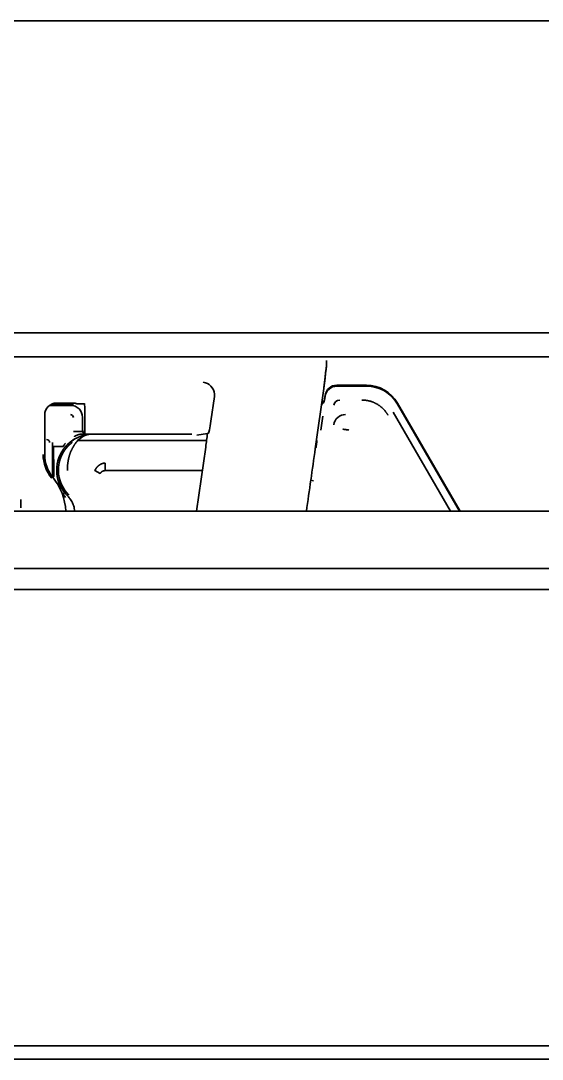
# Model space of a CAD drawing. Header units: inches. Extents: x 786 to 5755, y -850 to 3635.
# Drawn here: x 3640.2 to 3683.6, y 3464.8 to 3551.3 of the extents above; entities that cross this region are included whole.
import ezdxf

# ---------------------------------------------------------------- set-up
doc = ezdxf.new("R2010")
doc.units = ezdxf.units.IN
doc.layers.add('1', color=7, linetype='Continuous', true_color=0xffffff)
doc.layers.add('4', color=7, linetype='Continuous', true_color=0xffffff)

msp = doc.modelspace()

# ---------------------------------------------------------------- linework, layer by layer
at = {"layer": '1', "color": 7, "linetype": 'Continuous', "lineweight": 35}
for p, q in [((3593.788, 3551.317), (4057.692, 3551.317)), ((4053.46, 3525.317), (3598.02, 3525.317)), ((3595.608, 3523.317), (4055.871, 3523.317)), ((3664.749, 3515.672), (3665.453, 3520.679)), ((3669.009, 3520.965), (3666.554, 3520.965)), ((3669.009, 3520.884), (3666.554, 3520.884)), ((3643.24, 3519.478), (3644.265, 3519.478)), ((3644.765, 3519.47), (3644.898, 3519.425)), ((3656.356, 3520.015), (3656.067, 3517.958)), ((3665.52, 3519.795), (3665.564, 3520.104)), ((3665.52, 3519.714), (3665.564, 3520.023)), ((3676.804, 3510.462), (3671.605, 3519.466)), ((3642.647, 3519.284), (3644.39, 3519.284)), ((3642.777, 3519.365), (3644.39, 3519.365)), ((3645.398, 3519.417), (3645.547, 3519.417)), ((3676.757, 3510.461), (3671.605, 3519.385)), ((3642.24, 3518.478), (3642.24, 3515.189)), ((3645.39, 3518.284), (3645.39, 3517.133)), ((3645.59, 3518.434), (3645.59, 3516.889)), ((3665.385, 3518.376), (3665.221, 3517.21)), ((3654.468, 3516.884), (3645.64, 3516.884)), ((3654.898, 3516.801), (3655.78, 3516.943)), ((3655.874, 3516.958), (3655.78, 3516.943)), ((3642.898, 3516.192), (3642.898, 3513.314)), ((3644.981, 3516.348), (3655.706, 3516.348)), ((3664.844, 3516.348), (3664.883, 3516.348)), ((3655.633, 3515.81), (3654.881, 3510.461)), ((3664.749, 3515.672), (3664.749, 3515.672)), ((3456.24, 3465.951), (4195.24, 3465.951)), ((4189.24, 3464.823), (3461.74, 3464.823))]:
    msp.add_line(p, q, dxfattribs=at)
for centre, radius, start, end in [((3646.24, 3513.884), 3, 118.34666, 138.94064), ((3645.24, 3515.189), 3.127, 180, 219.26803), ((3645.24, 3515.189), 3, 180, 219.26803), ((3646.24, 3513.884), 3, 138.94064, 221.05936), ((3639.24, 3510.284), 4.75, 2.14347, 39.26803), ((3646.24, 3513.884), 3, 221.05936, 225.57336)]:
    msp.add_arc(centre, radius, start, end, dxfattribs=at)
for centre, major_axis, ratio, start_param, end_param in [((3665.373, 3520.76), (-0.317, -2.25), 0.03458, 1.575662, 3.146458), ((3665.373, 3520.679), (-0.317, -2.25), 0.03458, 1.575662, 3.146458), ((3655.424, 3520.204), (0.353, -0.945), 0.923303, 1.238396, 2.756833), ((3666.554, 3519.964), (0.342, -0.94), 0.99931, 2.792529, 4.223191), ((3666.554, 3519.883), (0.342, -0.94), 0.99931, 2.792529, 4.223191), ((3669.007, 3517.963), (1.501, 2.6), 0.999188, 5.759938, 6.806432), ((3669.007, 3517.882), (1.501, 2.6), 0.999188, 5.759938, 6.806432), ((3643.24, 3518.478), (0.447, -0.895), 0.99981, 2.678052, 4.248696), ((3644.265, 3519.469), (0.5, 0), 0.017455, 0.05236, 1.570796), ((3645.537, 3518.434), (0, -1), 0.052408, 1.570796, 3.124139), ((3655.364, 3520.151), (0.757, 0.658), 0.996825, 5.429549, 5.618385), ((3665.025, 3519.784), (0.171, -0.47), 0.99931, 0.151377, 1.081598), ((3665.025, 3519.865), (0.171, -0.47), 0.99931, 0.179856, 1.081598), ((3644.389, 3518.283), (0.708, 0.708), 0.998783, 5.498396, 7.067974), ((3645.398, 3519.426), (0.5, 0), 0.017455, 3.193953, 4.712389), ((3656.014, 3517.958), (-0.141, -1), 0.051895, 0.01604, 1.57811), ((3645.64, 3517.215), (0.177, 0.177), 0.998783, 2.356803, 3.725721), ((3645.64, 3517.134), (0.177, 0.177), 0.998783, 2.356803, 3.926382), ((3655.474, 3515.81), (-0.423, -3), 0.051895, 1.57811, 1.965445), ((3661.249, 3515.672), (-13.966, -99.249), 0.03458, 1.523136, 1.575662)]:
    msp.add_ellipse(centre, major_axis=major_axis, ratio=ratio, start_param=start_param, end_param=end_param, dxfattribs=at)
for points, knots in [([(3645.767, 3516.852), (3645.791, 3516.855), (3645.814, 3516.859), (3645.861, 3516.863), (3645.885, 3516.865), (3645.909, 3516.865)], [0, 0, 0, 0, 0.5, 0.5, 1, 1, 1, 1]), ([(3645.621, 3516.824), (3645.612, 3516.822), (3645.604, 3516.82), (3645.587, 3516.816), (3645.58, 3516.814), (3645.557, 3516.809), (3645.542, 3516.805), (3645.513, 3516.798), (3645.499, 3516.794), (3645.47, 3516.786), (3645.456, 3516.782), (3645.412, 3516.77), (3645.382, 3516.761), (3645.336, 3516.746), (3645.32, 3516.741), (3645.288, 3516.73), (3645.271, 3516.725), (3645.221, 3516.707), (3645.17, 3516.688), (3645.116, 3516.666), (3645.079, 3516.651), (3645.061, 3516.643), (3645.004, 3516.618), (3644.967, 3516.601), (3644.891, 3516.564), (3644.853, 3516.544), (3644.815, 3516.524)], [0, 0, 0, 0, 0.03125, 0.03125, 0.0625, 0.0625, 0.125, 0.125, 0.1875, 0.1875, 0.25, 0.25, 0.375, 0.375, 0.4375, 0.4375, 0.5, 0.5, 0.625, 0.6875, 0.6875, 0.75, 0.75, 0.875, 0.875, 1, 1, 1, 1]), ([(3642.988, 3513.428), (3642.989, 3513.489), (3642.989, 3513.55), (3642.99, 3513.693), (3642.99, 3513.776), (3642.99, 3513.901), (3642.99, 3513.942), (3642.99, 3514.006), (3642.99, 3514.027), (3642.99, 3514.069), (3642.99, 3514.09), (3642.989, 3514.196), (3642.989, 3514.279), (3642.988, 3514.445), (3642.987, 3514.527), (3642.985, 3514.691), (3642.985, 3514.773), (3642.983, 3514.937), (3642.982, 3515.019), (3642.981, 3515.184), (3642.981, 3515.267), (3642.98, 3515.433), (3642.979, 3515.516), (3642.979, 3515.684), (3642.978, 3515.769), (3642.978, 3515.854)], [0, 0, 0, 0, 0.077183, 0.077183, 0.179719, 0.179719, 0.230986, 0.230986, 0.25662, 0.25662, 0.282254, 0.282254, 0.384789, 0.384789, 0.487324, 0.487324, 0.589859, 0.589859, 0.692394, 0.692394, 0.79493, 0.79493, 0.897465, 0.897465, 1, 1, 1, 1]), ([(3644.734, 3510.463), (3644.728, 3510.545), (3644.717, 3510.627), (3644.688, 3510.772), (3644.671, 3510.836), (3644.647, 3510.915), (3644.642, 3510.931), (3644.631, 3510.963), (3644.626, 3510.979), (3644.609, 3511.026), (3644.597, 3511.057), (3644.533, 3511.209), (3644.47, 3511.325), (3644.377, 3511.462), (3644.358, 3511.489), (3644.318, 3511.542), (3644.297, 3511.568), (3644.233, 3511.645), (3644.188, 3511.694), (3644.14, 3511.741)], [0, 0, 0, 0, 0.172143, 0.172143, 0.310119, 0.310119, 0.344613, 0.344613, 0.379107, 0.379107, 0.448095, 0.448095, 0.724048, 0.724048, 0.793036, 0.793036, 0.862024, 0.862024, 1, 1, 1, 1]), ([(3640.259, 3511.457), (3640.259, 3511.434), (3640.26, 3511.41), (3640.26, 3511.36), (3640.26, 3511.334), (3640.26, 3511.253), (3640.261, 3511.196), (3640.261, 3511.106), (3640.261, 3511.075), (3640.261, 3511.013), (3640.261, 3510.982), (3640.262, 3510.887), (3640.262, 3510.823), (3640.262, 3510.757)], [0, 0, 0, 0, 0.123384, 0.123384, 0.248615, 0.248615, 0.499076, 0.499076, 0.624307, 0.624307, 0.749538, 0.749538, 1, 1, 1, 1])]:
    msp.add_open_spline(points, degree=3, knots=knots, dxfattribs=at)
at = {"layer": '4', "color": 7, "linetype": 'Continuous', "lineweight": 35}
for p, q in [((3669.009, 3520.965), (3666.554, 3520.965)), ((3669.009, 3520.884), (3666.554, 3520.884)), ((3665.52, 3519.795), (3665.564, 3520.104)), ((3665.52, 3519.714), (3665.564, 3520.023)), ((3676.804, 3510.462), (3671.605, 3519.466)), ((3642.623, 3519.265), (3644.372, 3519.265)), ((3642.647, 3519.284), (3644.39, 3519.284)), ((3642.744, 3519.346), (3644.372, 3519.346)), ((3642.777, 3519.365), (3644.39, 3519.365)), ((3671.227, 3518.729), (3676, 3510.461)), ((3676.757, 3510.461), (3671.605, 3519.385)), ((3645.39, 3518.284), (3645.39, 3517.133)), ((3665.385, 3518.376), (3665.221, 3517.21)), ((3644.622, 3517.115), (3645.371, 3517.115)), ((3654.468, 3516.884), (3645.64, 3516.884)), ((3643.763, 3515.854), (3642.978, 3515.854)), ((3647.276, 3513.847), (3647.276, 3514.472)), ((3646.409, 3513.85), (3646.842, 3513.599)), ((3655.357, 3513.847), (3647.276, 3513.847)), ((3664.609, 3513.008), (3664.378, 3513.04)), ((3643.702, 3511.913), (3643.76, 3511.913)), ((3791.584, 3510.461), (3468.49, 3510.461)), ((3468.474, 3505.701), (4183.006, 3505.701)), ((3468.474, 3505.701), (4183.006, 3505.701)), ((4184.867, 3503.951), (3466.613, 3503.951)), ((4184.867, 3503.951), (3466.613, 3503.951))]:
    msp.add_line(p, q, dxfattribs=at)
for centre, radius, start, end in [((3667.277, 3517.525), 1, 89.99778, 172.00222), ((3646.24, 3513.884), 2.998, 118.47936, 135.01459), ((3646.24, 3513.884), 2.862, 180.92397, 226.25012)]:
    msp.add_arc(centre, radius, start, end, dxfattribs=at)
for centre, major_axis, ratio, start_param, end_param in [((3666.554, 3519.964), (0.342, -0.94), 0.99931, 2.792529, 4.223191), ((3666.554, 3519.883), (0.342, -0.94), 0.99931, 2.792529, 4.223191), ((3669.007, 3517.963), (1.501, 2.6), 0.999188, 5.759938, 6.806432), ((3669.007, 3517.882), (1.501, 2.6), 0.999188, 5.759938, 6.806432), ((3665.025, 3519.784), (0.171, -0.47), 0.99931, 0.151377, 1.081598), ((3665.025, 3519.865), (0.171, -0.47), 0.99931, 0.179856, 1.081598), ((3666.793, 3519.228), (-0.171, 0.47), 0.99931, 5.934122, 7.364783), ((3644.389, 3518.364), (0.708, 0.708), 0.998783, 0.533534, 0.784789), ((3644.372, 3518.266), (0.177, 0.177), 0.998783, 5.498396, 7.067974), ((3646.24, 3515.086), (0, -1.812), 0.96827, 3.331502, 3.941795), ((3642.398, 3516.191), (-0.177, -0.177), 0.998783, 2.356803, 3.926382)]:
    msp.add_ellipse(centre, major_axis=major_axis, ratio=ratio, start_param=start_param, end_param=end_param, dxfattribs=at)
msp.add_open_spline([(3670.794, 3518.479), (3670.63, 3518.764), (3670.165, 3519.229), (3669.595, 3519.558), (3668.96, 3519.729), (3668.63, 3519.729)], degree=2, dxfattribs=at)
for points, degree, knots in [([(3644.717, 3516.696), (3644.717, 3516.696), (3644.716, 3516.696), (3644.716, 3516.697), (3644.717, 3516.698), (3644.717, 3516.699), (3644.718, 3516.7), (3644.719, 3516.701), (3644.72, 3516.702), (3644.721, 3516.704), (3644.723, 3516.705), (3644.724, 3516.706), (3644.726, 3516.708), (3644.729, 3516.709), (3644.731, 3516.711), (3644.734, 3516.713), (3644.737, 3516.714), (3644.74, 3516.716), (3644.743, 3516.718), (3644.747, 3516.72), (3644.751, 3516.722), (3644.755, 3516.724), (3644.759, 3516.726), (3644.764, 3516.728), (3644.768, 3516.731), (3644.773, 3516.733), (3644.779, 3516.736), (3644.784, 3516.738), (3644.79, 3516.741), (3644.796, 3516.743), (3644.802, 3516.746), (3644.808, 3516.749), (3644.815, 3516.752), (3644.822, 3516.755), (3644.829, 3516.758), (3644.837, 3516.761), (3644.844, 3516.764), (3644.852, 3516.768), (3644.86, 3516.771), (3644.869, 3516.775), (3644.877, 3516.778), (3644.886, 3516.782), (3644.895, 3516.786), (3644.904, 3516.79), (3644.914, 3516.793), (3644.923, 3516.797), (3644.939, 3516.804), (3644.96, 3516.813), (3644.987, 3516.823), (3645.012, 3516.832), (3645.036, 3516.84), (3645.059, 3516.848), (3645.081, 3516.854), (3645.102, 3516.86), (3645.121, 3516.865), (3645.141, 3516.87), (3645.16, 3516.874), (3645.179, 3516.878), (3645.198, 3516.881), (3645.215, 3516.883), (3645.232, 3516.885), (3645.248, 3516.887), (3645.264, 3516.888), (3645.279, 3516.888), (3645.293, 3516.888), (3645.307, 3516.888), (3645.321, 3516.887), (3645.334, 3516.886), (3645.346, 3516.885), (3645.358, 3516.883), (3645.37, 3516.881), (3645.382, 3516.879), (3645.394, 3516.877), (3645.405, 3516.874), (3645.416, 3516.871), (3645.428, 3516.868), (3645.439, 3516.865), (3645.45, 3516.862), (3645.462, 3516.859), (3645.473, 3516.856), (3645.485, 3516.853), (3645.497, 3516.85), (3645.51, 3516.847), (3645.522, 3516.844), (3645.535, 3516.842), (3645.548, 3516.839), (3645.562, 3516.838), (3645.576, 3516.836), (3645.591, 3516.835), (3645.606, 3516.835), (3645.616, 3516.835), (3645.621, 3516.836)], 3, [0, 0, 0, 0, 0.000699, 0.001429, 0.002244, 0.00318, 0.004265, 0.005514, 0.006939, 0.008548, 0.010346, 0.012338, 0.014526, 0.016914, 0.019504, 0.022299, 0.0253, 0.028509, 0.031927, 0.035558, 0.039401, 0.04346, 0.047735, 0.052228, 0.056942, 0.061877, 0.067035, 0.072419, 0.078029, 0.083869, 0.089938, 0.096241, 0.102777, 0.109549, 0.116559, 0.123809, 0.131301, 0.139035, 0.147015, 0.155242, 0.163717, 0.172443, 0.181421, 0.190652, 0.200139, 0.209882, 0.219884, 0.247611, 0.274591, 0.300786, 0.326162, 0.350688, 0.374338, 0.397091, 0.418927, 0.439834, 0.462609, 0.484893, 0.506678, 0.527957, 0.548723, 0.568975, 0.588711, 0.607934, 0.626647, 0.644856, 0.66257, 0.679801, 0.69656, 0.712866, 0.728734, 0.744185, 0.759243, 0.77393, 0.788275, 0.802305, 0.816051, 0.829547, 0.842826, 0.855924, 0.868879, 0.88173, 0.894518, 0.907286, 0.920076, 0.932934, 0.945909, 0.959049, 0.972406, 0.986037, 1, 1, 1, 1]), ([(3645.727, 3516.851), (3645.735, 3516.852), (3645.742, 3516.853), (3645.762, 3516.856), (3645.775, 3516.857), (3645.807, 3516.86), (3645.827, 3516.862), (3645.867, 3516.864), (3645.888, 3516.865), (3645.909, 3516.865)], 3, [0, 0, 0, 0, 0.128205, 0.128205, 0.333333, 0.333333, 0.661538, 0.661538, 1, 1, 1, 1]), ([(3645.909, 3516.865), (3645.892, 3516.865), (3645.875, 3516.864), (3645.841, 3516.861), (3645.825, 3516.859), (3645.798, 3516.856), (3645.788, 3516.854), (3645.771, 3516.852), (3645.765, 3516.851), (3645.759, 3516.85)], 3, [0, 0, 0, 0, 0.338462, 0.338462, 0.666667, 0.666667, 0.871795, 0.871795, 1, 1, 1, 1]), ([(3667.536, 3517.228), (3667.504, 3517.233), (3667.472, 3517.237), (3667.409, 3517.246), (3667.378, 3517.25), (3667.318, 3517.259), (3667.29, 3517.263), (3667.236, 3517.27), (3667.211, 3517.274), (3667.166, 3517.28), (3667.145, 3517.283), (3667.109, 3517.288), (3667.093, 3517.29), (3667.068, 3517.294), (3667.058, 3517.295), (3667.045, 3517.297), (3667.041, 3517.298), (3667.041, 3517.298)], 3, [0, 0, 0, 0, 0.125, 0.125, 0.25, 0.25, 0.375, 0.375, 0.5, 0.5, 0.625, 0.625, 0.75, 0.75, 0.875, 0.875, 1, 1, 1, 1]), ([(3643.378, 3513.837), (3643.378, 3513.845), (3643.377, 3513.86), (3643.377, 3513.883), (3643.377, 3513.906), (3643.378, 3513.929), (3643.378, 3513.951), (3643.379, 3513.974), (3643.38, 3513.997), (3643.38, 3514.019), (3643.382, 3514.042), (3643.383, 3514.065), (3643.384, 3514.087), (3643.386, 3514.11), (3643.388, 3514.132), (3643.39, 3514.155), (3643.392, 3514.177), (3643.395, 3514.199), (3643.397, 3514.222), (3643.4, 3514.244), (3643.403, 3514.266), (3643.406, 3514.288), (3643.409, 3514.31), (3643.412, 3514.332), (3643.416, 3514.354), (3643.42, 3514.376), (3643.424, 3514.398), (3643.428, 3514.42), (3643.432, 3514.442), (3643.436, 3514.464), (3643.441, 3514.485), (3643.445, 3514.507), (3643.45, 3514.529), (3643.455, 3514.55), (3643.46, 3514.572), (3643.466, 3514.593), (3643.471, 3514.614), (3643.477, 3514.635), (3643.483, 3514.657), (3643.489, 3514.678), (3643.495, 3514.699), (3643.501, 3514.72), (3643.507, 3514.741), (3643.514, 3514.761), (3643.521, 3514.782), (3643.528, 3514.803), (3643.535, 3514.824), (3643.542, 3514.844), (3643.549, 3514.865), (3643.556, 3514.885), (3643.564, 3514.905), (3643.572, 3514.925), (3643.58, 3514.946), (3643.588, 3514.966), (3643.596, 3514.986), (3643.604, 3515.005), (3643.613, 3515.025), (3643.621, 3515.045), (3643.63, 3515.065), (3643.639, 3515.084), (3643.648, 3515.104), (3643.657, 3515.123), (3643.666, 3515.142), (3643.675, 3515.161), (3643.685, 3515.181), (3643.695, 3515.2), (3643.704, 3515.218), (3643.714, 3515.237), (3643.724, 3515.256), (3643.734, 3515.275), (3643.745, 3515.293), (3643.755, 3515.312), (3643.766, 3515.33), (3643.776, 3515.348), (3643.787, 3515.366), (3643.798, 3515.384), (3643.813, 3515.409), (3643.833, 3515.44), (3643.857, 3515.477), (3643.881, 3515.513), (3643.905, 3515.547), (3643.929, 3515.581), (3643.952, 3515.613), (3643.976, 3515.644), (3644, 3515.675), (3644.023, 3515.704), (3644.046, 3515.732), (3644.069, 3515.759), (3644.092, 3515.785), (3644.114, 3515.811), (3644.136, 3515.835), (3644.157, 3515.858), (3644.178, 3515.88), (3644.199, 3515.902), (3644.219, 3515.923), (3644.239, 3515.942), (3644.258, 3515.961), (3644.277, 3515.979), (3644.295, 3515.996), (3644.313, 3516.013), (3644.33, 3516.029), (3644.347, 3516.043), (3644.363, 3516.058), (3644.378, 3516.071), (3644.393, 3516.084), (3644.407, 3516.096), (3644.42, 3516.107), (3644.433, 3516.118), (3644.445, 3516.128), (3644.456, 3516.137), (3644.467, 3516.146), (3644.477, 3516.154), (3644.486, 3516.161), (3644.494, 3516.168), (3644.502, 3516.174), (3644.509, 3516.18), (3644.516, 3516.185), (3644.521, 3516.19), (3644.526, 3516.193), (3644.53, 3516.197), (3644.533, 3516.199), (3644.536, 3516.202), (3644.537, 3516.203), (3644.537, 3516.203)], 3, [0, 0, 0, 0, 0.006619, 0.013232, 0.019837, 0.026437, 0.033031, 0.039619, 0.046202, 0.05278, 0.059353, 0.065922, 0.072487, 0.079048, 0.085606, 0.092161, 0.098713, 0.105263, 0.11181, 0.118356, 0.1249, 0.131443, 0.137986, 0.144527, 0.151069, 0.15761, 0.164152, 0.170695, 0.177239, 0.183784, 0.190331, 0.19688, 0.203432, 0.209985, 0.216542, 0.223103, 0.229666, 0.236234, 0.242806, 0.249383, 0.255964, 0.26255, 0.269142, 0.27574, 0.282344, 0.288955, 0.295572, 0.302196, 0.308827, 0.315466, 0.322113, 0.328768, 0.335432, 0.342105, 0.348787, 0.355478, 0.362179, 0.36889, 0.375611, 0.382343, 0.389086, 0.39584, 0.402606, 0.409383, 0.416173, 0.422975, 0.429789, 0.436617, 0.443457, 0.450311, 0.457179, 0.464061, 0.470957, 0.477868, 0.484793, 0.491734, 0.49869, 0.513606, 0.528298, 0.542768, 0.557016, 0.571046, 0.584859, 0.598457, 0.611842, 0.625017, 0.637984, 0.650745, 0.663303, 0.675661, 0.687822, 0.699789, 0.711564, 0.723152, 0.734556, 0.745779, 0.756825, 0.767699, 0.778405, 0.788947, 0.79933, 0.809559, 0.819639, 0.829576, 0.839374, 0.84904, 0.858581, 0.868001, 0.877309, 0.886511, 0.895613, 0.904624, 0.913551, 0.922402, 0.931184, 0.939906, 0.948577, 0.957204, 0.965797, 0.974364, 0.982914, 0.991457, 1, 1, 1, 1]), ([(3643.763, 3515.854), (3643.785, 3515.888), (3643.808, 3515.922), (3643.855, 3515.987), (3643.879, 3516.019), (3643.918, 3516.07), (3643.933, 3516.09), (3643.958, 3516.121), (3643.968, 3516.133), (3643.978, 3516.145)], 3, [0, 0, 0, 0, 0.337331, 0.337331, 0.666097, 0.666097, 0.871576, 0.871576, 1, 1, 1, 1]), ([(3644.119, 3516.003), (3644.108, 3515.992), (3644.097, 3515.981), (3644.069, 3515.952), (3644.052, 3515.934), (3644.008, 3515.886), (3643.981, 3515.856), (3643.929, 3515.794), (3643.903, 3515.762), (3643.877, 3515.73)], 3, [0, 0, 0, 0, 0.128205, 0.128205, 0.333333, 0.333333, 0.661538, 0.661538, 1, 1, 1, 1]), ([(3644.981, 3516.348), (3644.981, 3516.348), (3644.981, 3516.347), (3644.98, 3516.346), (3644.979, 3516.345), (3644.978, 3516.344), (3644.976, 3516.342), (3644.975, 3516.34), (3644.973, 3516.338), (3644.971, 3516.336), (3644.969, 3516.334), (3644.966, 3516.331), (3644.964, 3516.328), (3644.961, 3516.325), (3644.958, 3516.322), (3644.955, 3516.318), (3644.952, 3516.314), (3644.948, 3516.31), (3644.944, 3516.306), (3644.94, 3516.301), (3644.936, 3516.297), (3644.932, 3516.292), (3644.928, 3516.286), (3644.923, 3516.281), (3644.918, 3516.275), (3644.913, 3516.269), (3644.907, 3516.262), (3644.902, 3516.256), (3644.896, 3516.249), (3644.89, 3516.241), (3644.884, 3516.234), (3644.878, 3516.226), (3644.871, 3516.218), (3644.865, 3516.209), (3644.858, 3516.2), (3644.851, 3516.191), (3644.843, 3516.182), (3644.836, 3516.172), (3644.828, 3516.162), (3644.82, 3516.151), (3644.812, 3516.141), (3644.8, 3516.124), (3644.784, 3516.101), (3644.763, 3516.072), (3644.742, 3516.04), (3644.72, 3516.007), (3644.699, 3515.973), (3644.676, 3515.936), (3644.654, 3515.899), (3644.631, 3515.86), (3644.608, 3515.819), (3644.585, 3515.778), (3644.561, 3515.734), (3644.537, 3515.69), (3644.513, 3515.644), (3644.491, 3515.602), (3644.472, 3515.565), (3644.457, 3515.533), (3644.441, 3515.501), (3644.427, 3515.468), (3644.412, 3515.435), (3644.398, 3515.401), (3644.384, 3515.367), (3644.371, 3515.333), (3644.358, 3515.298), (3644.345, 3515.263), (3644.333, 3515.227), (3644.321, 3515.191), (3644.309, 3515.155), (3644.298, 3515.119), (3644.287, 3515.082), (3644.276, 3515.044), (3644.266, 3515.007), (3644.256, 3514.969), (3644.247, 3514.931), (3644.238, 3514.893), (3644.229, 3514.854), (3644.22, 3514.816), (3644.212, 3514.777), (3644.205, 3514.738), (3644.197, 3514.698), (3644.191, 3514.659), (3644.184, 3514.619), (3644.178, 3514.579), (3644.172, 3514.539), (3644.166, 3514.499), (3644.161, 3514.459), (3644.156, 3514.419), (3644.152, 3514.378), (3644.148, 3514.338), (3644.144, 3514.297), (3644.141, 3514.257), (3644.138, 3514.216), (3644.135, 3514.175), (3644.133, 3514.134), (3644.131, 3514.094), (3644.13, 3514.053), (3644.129, 3514.012), (3644.128, 3513.971), (3644.127, 3513.931), (3644.127, 3513.89), (3644.127, 3513.863), (3644.128, 3513.85)], 3, [0, 0, 0, 0, 0.005326, 0.010694, 0.016106, 0.021562, 0.027062, 0.032607, 0.038196, 0.043831, 0.049511, 0.055238, 0.061011, 0.066831, 0.072698, 0.078612, 0.084574, 0.090585, 0.096644, 0.102751, 0.108908, 0.115114, 0.121369, 0.127674, 0.13403, 0.140436, 0.146892, 0.1534, 0.159958, 0.166568, 0.17323, 0.179943, 0.186708, 0.193526, 0.200396, 0.207319, 0.214295, 0.221324, 0.228406, 0.235542, 0.242731, 0.249975, 0.267656, 0.28536, 0.303089, 0.320842, 0.338619, 0.356422, 0.37425, 0.392104, 0.409984, 0.42789, 0.445822, 0.463782, 0.481769, 0.499784, 0.511501, 0.523171, 0.534795, 0.546374, 0.557908, 0.569397, 0.580843, 0.592246, 0.603606, 0.614924, 0.6262, 0.637436, 0.648632, 0.659788, 0.670905, 0.681984, 0.693026, 0.70403, 0.714998, 0.725931, 0.736829, 0.747692, 0.758522, 0.769318, 0.780083, 0.790816, 0.801519, 0.812191, 0.822834, 0.833448, 0.844034, 0.854594, 0.865126, 0.875634, 0.886116, 0.896574, 0.907009, 0.917421, 0.927812, 0.938181, 0.94853, 0.95886, 0.969171, 0.979464, 0.98974, 1, 1, 1, 1]), ([(3664.811, 3515.75), (3664.811, 3515.751), (3664.812, 3515.758), (3664.814, 3515.769), (3664.816, 3515.783), (3664.818, 3515.797), (3664.82, 3515.811), (3664.822, 3515.825), (3664.823, 3515.838), (3664.825, 3515.851), (3664.827, 3515.864), (3664.829, 3515.877), (3664.831, 3515.89), (3664.832, 3515.903), (3664.834, 3515.915), (3664.836, 3515.927), (3664.838, 3515.939), (3664.839, 3515.951), (3664.841, 3515.963), (3664.842, 3515.974), (3664.844, 3515.986), (3664.845, 3515.997), (3664.847, 3516.008), (3664.848, 3516.018), (3664.85, 3516.029), (3664.851, 3516.039), (3664.853, 3516.05), (3664.854, 3516.06), (3664.855, 3516.07), (3664.857, 3516.079), (3664.858, 3516.089), (3664.859, 3516.098), (3664.86, 3516.107), (3664.862, 3516.116), (3664.863, 3516.125), (3664.864, 3516.134), (3664.865, 3516.142), (3664.866, 3516.15), (3664.867, 3516.158), (3664.868, 3516.166), (3664.869, 3516.174), (3664.87, 3516.182), (3664.871, 3516.189), (3664.872, 3516.196), (3664.873, 3516.203), (3664.873, 3516.21), (3664.874, 3516.217), (3664.875, 3516.223), (3664.876, 3516.23), (3664.876, 3516.236), (3664.877, 3516.242), (3664.878, 3516.248), (3664.878, 3516.253), (3664.879, 3516.259), (3664.88, 3516.264), (3664.88, 3516.269), (3664.881, 3516.274), (3664.881, 3516.279), (3664.881, 3516.284), (3664.882, 3516.288), (3664.882, 3516.293), (3664.883, 3516.297), (3664.883, 3516.301), (3664.883, 3516.304), (3664.884, 3516.308), (3664.884, 3516.312), (3664.884, 3516.315), (3664.884, 3516.318), (3664.884, 3516.321), (3664.885, 3516.324), (3664.885, 3516.327), (3664.885, 3516.329), (3664.885, 3516.332), (3664.885, 3516.334), (3664.885, 3516.336), (3664.885, 3516.338), (3664.885, 3516.34), (3664.885, 3516.341), (3664.884, 3516.343), (3664.884, 3516.344), (3664.884, 3516.345), (3664.884, 3516.346), (3664.884, 3516.347), (3664.883, 3516.348), (3664.883, 3516.348)], 3, [0, 0, 0, 0, 0.004284, 0.017587, 0.030864, 0.044116, 0.057342, 0.070542, 0.083716, 0.096865, 0.109988, 0.123085, 0.136157, 0.149203, 0.162224, 0.175219, 0.188188, 0.201132, 0.214051, 0.226944, 0.239811, 0.252653, 0.26547, 0.278261, 0.291027, 0.303767, 0.316482, 0.329172, 0.341836, 0.354476, 0.367089, 0.379678, 0.392241, 0.404779, 0.417292, 0.42978, 0.442242, 0.45468, 0.467092, 0.479479, 0.491841, 0.504178, 0.51649, 0.528777, 0.541039, 0.553276, 0.565488, 0.577675, 0.589837, 0.601974, 0.614087, 0.626174, 0.638237, 0.650275, 0.662288, 0.674277, 0.68624, 0.698179, 0.710094, 0.721983, 0.733848, 0.745689, 0.757504, 0.769296, 0.781062, 0.792805, 0.804522, 0.816215, 0.827884, 0.839529, 0.851149, 0.862744, 0.874315, 0.885862, 0.897385, 0.908883, 0.920357, 0.931807, 0.943233, 0.954635, 0.966012, 0.977366, 0.988695, 1, 1, 1, 1]), ([(3642.988, 3513.355), (3642.988, 3513.361), (3642.99, 3513.637), (3642.99, 3514.081), (3642.988, 3514.356), (3642.988, 3514.466), (3642.987, 3514.603), (3642.986, 3514.687), (3642.983, 3515.017), (3642.982, 3515.099), (3642.981, 3515.237), (3642.98, 3515.348), (3642.978, 3515.627), (3642.978, 3515.854)], 2, [0, 0, 0, 0.005346, 0.204277, 0.403208, 0.403208, 0.502673, 0.502673, 0.602139, 0.701604, 0.701604, 0.801069, 0.801069, 1, 1, 1]), ([(3646.409, 3513.85), (3646.412, 3513.855), (3646.417, 3513.865), (3646.424, 3513.88), (3646.432, 3513.896), (3646.439, 3513.911), (3646.447, 3513.925), (3646.455, 3513.94), (3646.463, 3513.954), (3646.472, 3513.969), (3646.48, 3513.983), (3646.489, 3513.997), (3646.498, 3514.011), (3646.507, 3514.024), (3646.516, 3514.038), (3646.525, 3514.051), (3646.534, 3514.064), (3646.544, 3514.077), (3646.553, 3514.089), (3646.563, 3514.102), (3646.573, 3514.114), (3646.583, 3514.126), (3646.593, 3514.138), (3646.604, 3514.15), (3646.614, 3514.162), (3646.625, 3514.173), (3646.636, 3514.185), (3646.647, 3514.196), (3646.658, 3514.207), (3646.669, 3514.217), (3646.681, 3514.228), (3646.692, 3514.238), (3646.704, 3514.249), (3646.716, 3514.259), (3646.728, 3514.269), (3646.74, 3514.278), (3646.756, 3514.291), (3646.778, 3514.307), (3646.803, 3514.324), (3646.829, 3514.341), (3646.856, 3514.357), (3646.882, 3514.372), (3646.909, 3514.385), (3646.936, 3514.398), (3646.963, 3514.41), (3646.99, 3514.421), (3647.018, 3514.43), (3647.045, 3514.439), (3647.073, 3514.446), (3647.102, 3514.453), (3647.13, 3514.459), (3647.159, 3514.463), (3647.188, 3514.467), (3647.217, 3514.47), (3647.246, 3514.471), (3647.266, 3514.471), (3647.276, 3514.472)], 3, [0, 0, 0, 0, 0.01516, 0.030238, 0.045238, 0.060162, 0.075011, 0.089789, 0.104496, 0.119137, 0.133714, 0.148228, 0.162682, 0.177079, 0.191422, 0.205713, 0.219954, 0.234149, 0.2483, 0.262409, 0.27648, 0.290515, 0.304517, 0.318489, 0.332433, 0.346352, 0.36025, 0.374129, 0.387991, 0.401841, 0.41568, 0.429512, 0.443339, 0.457164, 0.470991, 0.484821, 0.498659, 0.52692, 0.554804, 0.582338, 0.609548, 0.636465, 0.663115, 0.689531, 0.715743, 0.741783, 0.767682, 0.793475, 0.819195, 0.844874, 0.870548, 0.896249, 0.922011, 0.947869, 0.973854, 1, 1, 1, 1]), ([(3647.276, 3513.847), (3647.272, 3513.847), (3647.266, 3513.847), (3647.256, 3513.847), (3647.245, 3513.846), (3647.234, 3513.846), (3647.222, 3513.845), (3647.21, 3513.843), (3647.197, 3513.841), (3647.184, 3513.839), (3647.17, 3513.836), (3647.155, 3513.833), (3647.14, 3513.829), (3647.125, 3513.824), (3647.109, 3513.819), (3647.093, 3513.813), (3647.076, 3513.806), (3647.059, 3513.799), (3647.042, 3513.79), (3647.022, 3513.779), (3647, 3513.766), (3646.976, 3513.749), (3646.954, 3513.732), (3646.935, 3513.715), (3646.917, 3513.698), (3646.9, 3513.68), (3646.886, 3513.663), (3646.873, 3513.646), (3646.861, 3513.63), (3646.851, 3513.614), (3646.845, 3513.604), (3646.842, 3513.599)], 3, [0, 0, 0, 0, 0.017757, 0.036683, 0.056785, 0.078065, 0.100527, 0.124174, 0.149009, 0.175034, 0.202251, 0.230661, 0.260266, 0.291066, 0.323064, 0.35626, 0.390655, 0.42625, 0.463046, 0.501043, 0.558679, 0.61383, 0.666502, 0.716704, 0.764444, 0.809735, 0.852589, 0.893023, 0.931053, 0.966703, 1, 1, 1, 1]), ([(3643.875, 3512.041), (3643.878, 3512.035), (3643.869, 3512.019), (3643.828, 3511.974), (3643.797, 3511.944), (3643.762, 3511.915)], 3, [0, 0, 0, 0, 0.5, 0.5, 1, 1, 1, 1]), ([(3643.978, 3511.623), (3643.952, 3511.654), (3643.926, 3511.686), (3643.876, 3511.751), (3643.852, 3511.783), (3643.815, 3511.837), (3643.8, 3511.858), (3643.778, 3511.89), (3643.77, 3511.902), (3643.762, 3511.915)], 3, [0, 0, 0, 0, 0.341998, 0.341998, 0.673632, 0.673632, 0.880903, 0.880903, 1, 1, 1, 1]), ([(3643.875, 3512.041), (3643.884, 3512.028), (3643.894, 3512.016), (3643.92, 3511.984), (3643.936, 3511.965), (3643.978, 3511.915), (3644.005, 3511.884), (3644.061, 3511.824), (3644.09, 3511.794), (3644.119, 3511.764)], 3, [0, 0, 0, 0, 0.128205, 0.128205, 0.333333, 0.333333, 0.661538, 0.661538, 1, 1, 1, 1])]:
    msp.add_open_spline(points, degree=degree, knots=knots, dxfattribs=at)

doc.saveas('drawing.dxf')
